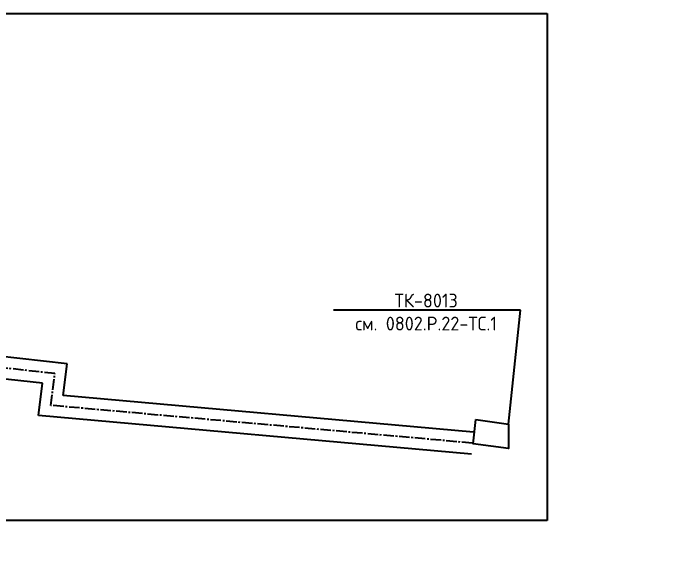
# Model space of a CAD drawing. Header units: metres. Extents: x 1981 to 7362, y 1229 to 3678.
# Drawn here: x 3322.9 to 3444.6, y 2632.4 to 2729.6 of the extents above; entities that cross this region are included whole.
import ezdxf
from ezdxf import colors
from ezdxf.entities.mleader import LeaderData, LeaderLine
from ezdxf.enums import TextEntityAlignment as Align
from ezdxf.math import Vec2, Vec3

# ---------------------------------------------------------------- set-up
doc = ezdxf.new("R2018")
doc.units = ezdxf.units.M
doc.header["$XCLIPFRAME"] = 2
doc.linetypes.add('CENTER2', pattern=[28.575, 19.05, -3.175, 3.175, -3.175])
doc.layers.add('Основной', color=255, linetype='Continuous', lineweight=50)
doc.layers.add('Форматы', color=7, linetype='Continuous')
doc.styles.add('GOST-2.304_Type-B', font='GOST Common.ttf')
doc.styles.get("Standard").update_dxf_attribs({"font": 'GOST Common.ttf'})
picture_1 = doc.add_image_def('image2.jpg', size_in_pixel=(3947, 3947))

# ---------------------------------------------------------------- blocks, each defined once
blk = doc.blocks.new('*U142')
at = {"style": 'GOST-2.304_Type-B'}
blk.add_attdef('РАЗРАБОТАЛ', text='', height=2.5, dxfattribs=at).set_placement((40.5, -264.22), align=Align.MIDDLE_LEFT)
at = {"style": 'GOST-2.304_Type-B', "flags": 8}
for tag, height, p in [('ДАТА', 2.5, (80.07, -264.4)), ('ЛИСТ', 3, (176.39, -271.92)), ('ЛИСТОВ', 3, (193.89, -271.92)), ('ФОРМАТ', 3, (170.97, -294.75))]:
    blk.add_attdef(tag, text='', height=height, dxfattribs=at).set_placement(p, align=Align.MIDDLE_CENTER)
at = {"style": 'GOST-2.304_Type-B'}
blk.add_attdef('ПРОВЕРИЛ', (40.75, -270.73), '', height=2.5, dxfattribs=at)
at = {"lineweight": 30, "flags": 104}
for tag, p in [('ТЕПЛОВЫЕ_СЕТИ', (120, -269.5)), ('ИМЯ_ЧЕРТЕЖА', (120, -284.5))]:
    blk.add_attdef(tag, text='', height=3, dxfattribs=at).set_placement(p, align=Align.MIDDLE_CENTER)
blk = doc.blocks.new('_None')

msp = doc.modelspace()

# ---------------------------------------------------------------- linework, layer by layer
at = {"layer": 'Основной', "lineweight": 25}
for p, q in [((3332.602, 2666.184), (3309.312, 2668.744)), ((3331.9, 2660.457), (3332.602, 2666.184)), ((3328.139, 2662.651), (3308.918, 2664.764)), ((3327.426, 2656.841), (3328.139, 2662.651))]:
    msp.add_line(p, q, dxfattribs=at)
at = {"layer": 'Основной', "color": 1, "lineweight": 25}
msp.add_lwpolyline([(3406.616, 2656.115), (3412.5, 2655.251), (3412.5, 2650.848), (3406.114, 2651.684)], close=True, dxfattribs=at)

# ---------------------------------------------------------------- block references
at = {"layer": 'Форматы'}
ref = msp.add_blockref('*U142', (2520.198, 2911.419), dxfattribs=at)
lines = msp.add_mtext('Тепломеханические решения тепловых сетей', dxfattribs={"layer": '0', "insert": (2640.198, 2641.919), "char_height": 70, "attachment_point": 1})
ref.add_attrib('ТЕПЛОВЫЕ_СЕТИ', '', (2640.198, 2641.919), dxfattribs={"flags": 104}).embed_mtext(lines)

# ---------------------------------------------------------------- pictures from other files: only their frames are drawn
image = msp.add_image(picture_1, insert=(3230.57, 2229.649), size_in_units=(499.995, 499.995), dxfattribs=dict(fade=50))
image.set_boundary_path([(-0.5, -0.5), (1491.042, 724.505)])

# ---------------------------------------------------------------- next in the draw order: leaders
at = {"layer": 'Основной', "lineweight": 25}
ml = msp.add_multileader_mtext('Standard', dxfattribs=at)
ml.set_content('ТК-8013\\Pсм. 0802.Р.22-ТС.1', color=256)
ml.set_leader_properties()
ml.set_arrow_properties(name='NONE')
ml.build(insert=Vec2(0, 0))
ml.multileader.update_dxf_attribs({"text_left_attachment_type": 6, "text_right_attachment_type": 6, "dogleg_length": 2, "arrow_head_size": 2.5})
ctx = ml.context
ctx.base_point, ctx.char_height, ctx.arrow_head_size, ctx.plane_origin = Vec3(3382.559, 2675.889), 2.5, 2.5, Vec3(3402.732, 2660.033)
ctx.left_attachment, ctx.right_attachment, ctx.text_align_type = 6, 6, 1
notes = []
notes.append((ctx, [(0, (1, 1, 0), (3414.665, 2675.889), (-1, 0), 2, [(0, [(3412.5, 2655.251)], 0, [])])]))
ctx.mtext.insert, ctx.mtext.alignment, ctx.mtext.flow_direction = Vec3(3397.612, 2678.889), 2, 5
ctx.mtext.has_bg_fill, ctx.mtext.bg_color, ctx.mtext.bg_scale_factor, ctx.mtext.bg_transparency, ctx.mtext.use_window_bg_color = 1, -1027028792, 1.5, 0, 1
for ctx, leaders in notes:
    for number, flags, end, landing, length, lines in leaders:
        leader = LeaderData()
        leader.index, (leader.has_last_leader_line, leader.has_dogleg_vector, leader.attachment_direction) = number, flags
        leader.last_leader_point, leader.dogleg_vector, leader.dogleg_length = Vec3(end), Vec3(landing), length
        for number, points, colour, breaks in lines:
            line = LeaderLine()
            line.index, line.vertices, line.color, line.breaks = number, Vec3.list(points), colors.encode_raw_color(colour), breaks
            leader.lines.append(line)
        ctx.leaders.append(leader)

# ---------------------------------------------------------------- next in the draw order: linework, layer by layer
for p, q in [((3406.171, 2653.811), (3331.9, 2660.457)), ((3405.815, 2649.827), (3327.426, 2656.841))]:
    msp.add_line(p, q, dxfattribs=at)
at = {"layer": 'Основной', "color": 2, "linetype": 'CENTER2', "lineweight": 25, "ltscale": 0.1}
msp.add_lwpolyline([(3405.993, 2651.819), (3329.663, 2658.649), (3330.371, 2664.417), (3309.216, 2666.743)], dxfattribs=at)

doc.saveas('drawing.dxf')
